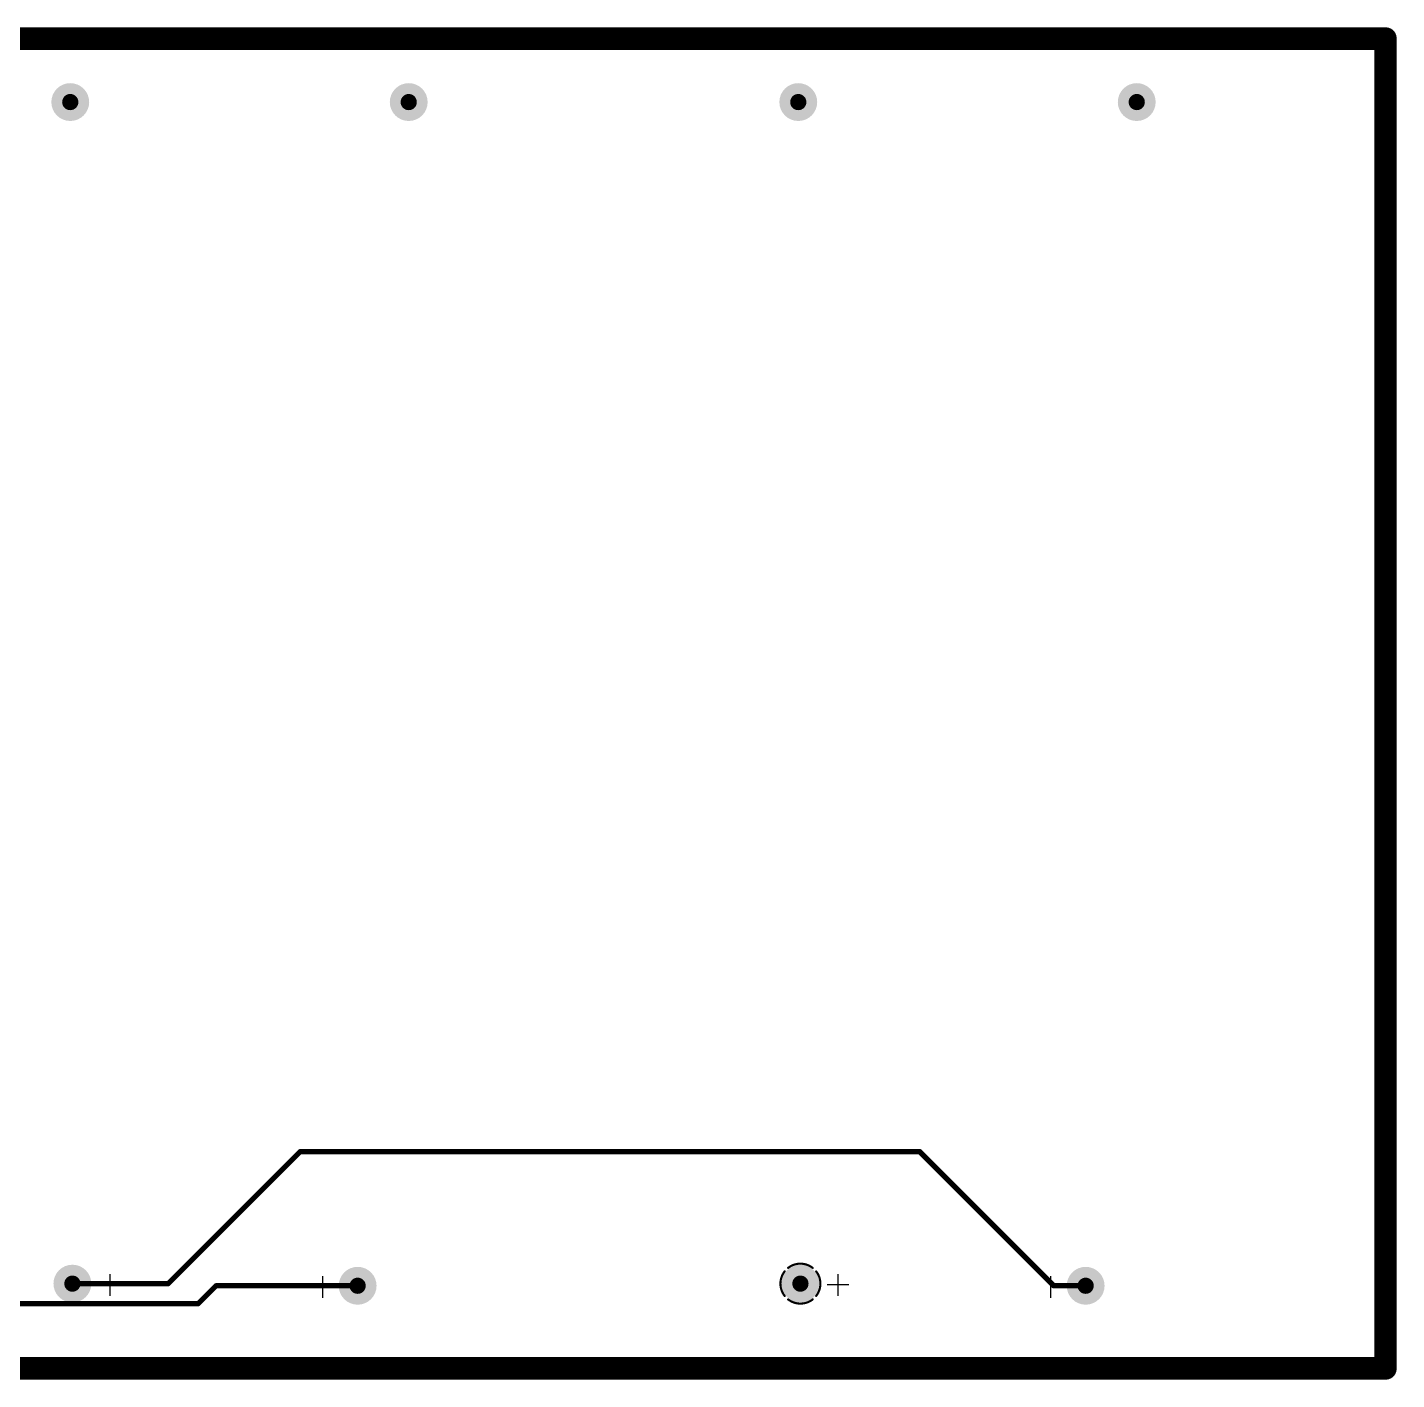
# Model space of a CAD drawing. Extents: x 87 to 200, y 48 to 111.
# Drawn here: x 135.4 to 199.7, y 47.9 to 111.4 of the extents above; entities that cross this region are included whole.
import ezdxf

# ---------------------------------------------------------------- set-up
doc = ezdxf.new("R2010")
doc.units = 0
doc.layers.get('0').update_dxf_attribs({"linetype": 'CONTINUOUS'})
for name, color, linetype in [('BOTTOMLAYER', 5, 'CONTINUOUS'), ('BOTTOMSOLDER', 6, 'CONTINUOUS'), ('INTERNALPLANE1', 76, 'CONTINUOUS'), ('INTERNALPLANE2', 16, 'CONTINUOUS'), ('MULTILAYER', 9, 'CONTINUOUS'), ('PADHOLELAYER', 156, 'CONTINUOUS'), ('TOPLAYER', 1, 'CONTINUOUS'), ('TOPOVERLAY', 2, 'CONTINUOUS'), ('TOPSOLDER', 216, 'CONTINUOUS')]:
    doc.layers.add(name, color=color, linetype=linetype)

# ---------------------------------------------------------------- blocks, each defined once
blk = doc.blocks.new('B________2AA_13')
at = {"layer": 'BOTTOMLAYER'}
h = blk.add_hatch(color=5, dxfattribs=at)
edge = h.paths.add_edge_path()
edge.add_arc((0, 15.9), 0.762, 0, 360)
h = blk.add_hatch(color=5, dxfattribs=at)
edge = h.paths.add_edge_path()
edge.add_arc((55.6, 13.5), 0.762, 0, 360)
h = blk.add_hatch(color=5, dxfattribs=at)
edge = h.paths.add_edge_path()
edge.add_arc((0, 0), 0.762, 0, 360)
h = blk.add_hatch(color=5, dxfattribs=at)
edge = h.paths.add_edge_path()
edge.add_arc((55.5, 0.1), 0.762, 0, 360)
at = {"layer": 'BOTTOMSOLDER'}
h = blk.add_hatch(color=6, dxfattribs=at)
edge = h.paths.add_edge_path()
edge.add_arc((0, 15.9), 0.431, 0, 360)
h = blk.add_hatch(color=6, dxfattribs=at)
edge = h.paths.add_edge_path()
edge.add_arc((55.6, 13.5), 0.431, 0, 360)
h = blk.add_hatch(color=6, dxfattribs=at)
edge = h.paths.add_edge_path()
edge.add_arc((0, 0), 0.431, 0, 360)
h = blk.add_hatch(color=6, dxfattribs=at)
edge = h.paths.add_edge_path()
edge.add_arc((55.5, 0.1), 0.431, 0, 360)
at = {"layer": 'INTERNALPLANE1'}
h = blk.add_hatch(color=76, dxfattribs=at)
edge = h.paths.add_edge_path()
edge.add_arc((0, 15.9), 0.889, 0, 360)
h = blk.add_hatch(color=76, dxfattribs=at)
edge = h.paths.add_edge_path()
edge.add_arc((55.6, 13.5), 0.889, 0, 360)
h = blk.add_hatch(color=76, dxfattribs=at)
edge = h.paths.add_edge_path()
edge.add_arc((0, 0), 0.889, 0, 360)
h = blk.add_hatch(color=76, dxfattribs=at)
edge = h.paths.add_edge_path()
edge.add_arc((55.5, 0.1), 0.889, 0, 360)
at = {"layer": 'INTERNALPLANE2'}
h = blk.add_hatch(color=16, dxfattribs=at)
edge = h.paths.add_edge_path()
edge.add_arc((0, 15.9), 0.889, 0, 360)
h = blk.add_hatch(color=16, dxfattribs=at)
edge = h.paths.add_edge_path()
edge.add_arc((55.6, 13.5), 0.889, 0, 360)
h = blk.add_hatch(color=16, dxfattribs=at)
edge = h.paths.add_edge_path()
edge.add_arc((0, 0), 0.889, 0, 360)
h = blk.add_hatch(color=16, dxfattribs=at)
edge = h.paths.add_edge_path()
edge.add_arc((55.5, 0.1), 0.889, 0, 360)
at = {"layer": 'MULTILAYER'}
h = blk.add_hatch(color=9, dxfattribs=at)
edge = h.paths.add_edge_path()
edge.add_arc((0, 15.9), 0.762, 0, 360)
h = blk.add_hatch(color=9, dxfattribs=at)
edge = h.paths.add_edge_path()
edge.add_arc((55.6, 13.5), 0.762, 0, 360)
h = blk.add_hatch(color=9, dxfattribs=at)
edge = h.paths.add_edge_path()
edge.add_arc((0, 0), 0.762, 0, 360)
h = blk.add_hatch(color=9, dxfattribs=at)
edge = h.paths.add_edge_path()
edge.add_arc((55.5, 0.1), 0.762, 0, 360)
at = {"layer": 'PADHOLELAYER'}
h = blk.add_hatch(color=156, dxfattribs=at)
edge = h.paths.add_edge_path()
edge.add_arc((0, 15.9), 0.381, 0, 360)
h = blk.add_hatch(color=156, dxfattribs=at)
edge = h.paths.add_edge_path()
edge.add_arc((55.6, 13.5), 0.381, 0, 360)
h = blk.add_hatch(color=156, dxfattribs=at)
edge = h.paths.add_edge_path()
edge.add_arc((0, 0), 0.381, 0, 360)
h = blk.add_hatch(color=156, dxfattribs=at)
edge = h.paths.add_edge_path()
edge.add_arc((55.5, 0.1), 0.381, 0, 360)
at = {"layer": 'TOPLAYER'}
h = blk.add_hatch(color=1, dxfattribs=at)
edge = h.paths.add_edge_path()
edge.add_arc((0, 15.9), 0.762, 0, 360)
h = blk.add_hatch(color=1, dxfattribs=at)
edge = h.paths.add_edge_path()
edge.add_arc((55.6, 13.5), 0.762, 0, 360)
h = blk.add_hatch(color=1, dxfattribs=at)
edge = h.paths.add_edge_path()
edge.add_arc((0, 0), 0.762, 0, 360)
h = blk.add_hatch(color=1, dxfattribs=at)
edge = h.paths.add_edge_path()
edge.add_arc((55.5, 0.1), 0.762, 0, 360)
at = {"layer": 'TOPSOLDER'}
h = blk.add_hatch(color=216, dxfattribs=at)
edge = h.paths.add_edge_path()
edge.add_arc((0, 15.9), 0.431, 0, 360)
h = blk.add_hatch(color=216, dxfattribs=at)
edge = h.paths.add_edge_path()
edge.add_arc((55.6, 13.5), 0.431, 0, 360)
h = blk.add_hatch(color=216, dxfattribs=at)
edge = h.paths.add_edge_path()
edge.add_arc((0, 0), 0.431, 0, 360)
h = blk.add_hatch(color=216, dxfattribs=at)
edge = h.paths.add_edge_path()
edge.add_arc((55.5, 0.1), 0.431, 0, 360)
at = {"layer": 'TOPOVERLAY'}
for p, q in [((55.154, 11.854), (56.17, 11.854)), ((55.562, 2.37), (55.562, 1.354)), ((55.054, 1.862), (56.07, 1.862))]:
    blk.add_line(p, q, dxfattribs=at)
blk = doc.blocks.new('B________2AA_32')
at = {"layer": 'BOTTOMLAYER'}
h = blk.add_hatch(color=5, dxfattribs=at)
edge = h.paths.add_edge_path()
edge.add_arc((0, 15.9), 0.762, 0, 360)
h = blk.add_hatch(color=5, dxfattribs=at)
edge = h.paths.add_edge_path()
edge.add_arc((55.6, 13.5), 0.762, 0, 360)
h = blk.add_hatch(color=5, dxfattribs=at)
edge = h.paths.add_edge_path()
edge.add_arc((0, 0), 0.762, 0, 360)
h = blk.add_hatch(color=5, dxfattribs=at)
edge = h.paths.add_edge_path()
edge.add_arc((55.5, 0.1), 0.762, 0, 360)
at = {"layer": 'BOTTOMSOLDER'}
h = blk.add_hatch(color=6, dxfattribs=at)
edge = h.paths.add_edge_path()
edge.add_arc((0, 15.9), 0.431, 0, 360)
h = blk.add_hatch(color=6, dxfattribs=at)
edge = h.paths.add_edge_path()
edge.add_arc((55.6, 13.5), 0.431, 0, 360)
h = blk.add_hatch(color=6, dxfattribs=at)
edge = h.paths.add_edge_path()
edge.add_arc((0, 0), 0.431, 0, 360)
h = blk.add_hatch(color=6, dxfattribs=at)
edge = h.paths.add_edge_path()
edge.add_arc((55.5, 0.1), 0.431, 0, 360)
at = {"layer": 'INTERNALPLANE1'}
h = blk.add_hatch(color=76, dxfattribs=at)
edge = h.paths.add_edge_path()
edge.add_arc((0, 15.9), 0.889, 0, 360)
h = blk.add_hatch(color=76, dxfattribs=at)
edge = h.paths.add_edge_path()
edge.add_arc((55.6, 13.5), 0.889, 0, 360)
h = blk.add_hatch(color=76, dxfattribs=at)
edge = h.paths.add_edge_path()
edge.add_arc((0, 0), 0.889, 0, 360)
h = blk.add_hatch(color=76, dxfattribs=at)
edge = h.paths.add_edge_path()
edge.add_arc((55.5, 0.1), 0.889, 0, 360)
at = {"layer": 'INTERNALPLANE2'}
h = blk.add_hatch(color=16, dxfattribs=at)
edge = h.paths.add_edge_path()
edge.add_arc((0, 15.9), 0.889, 0, 360)
h = blk.add_hatch(color=16, dxfattribs=at)
edge = h.paths.add_edge_path()
edge.add_arc((55.6, 13.5), 0.889, 0, 360)
h = blk.add_hatch(color=16, dxfattribs=at)
edge = h.paths.add_edge_path()
edge.add_arc((0, 0), 0.889, 0, 360)
at = {"layer": 'MULTILAYER'}
h = blk.add_hatch(color=9, dxfattribs=at)
edge = h.paths.add_edge_path()
edge.add_arc((0, 15.9), 0.762, 0, 360)
h = blk.add_hatch(color=9, dxfattribs=at)
edge = h.paths.add_edge_path()
edge.add_arc((55.6, 13.5), 0.762, 0, 360)
h = blk.add_hatch(color=9, dxfattribs=at)
edge = h.paths.add_edge_path()
edge.add_arc((0, 0), 0.762, 0, 360)
h = blk.add_hatch(color=9, dxfattribs=at)
edge = h.paths.add_edge_path()
edge.add_arc((55.5, 0.1), 0.762, 0, 360)
at = {"layer": 'PADHOLELAYER'}
h = blk.add_hatch(color=156, dxfattribs=at)
edge = h.paths.add_edge_path()
edge.add_arc((0, 15.9), 0.381, 0, 360)
h = blk.add_hatch(color=156, dxfattribs=at)
edge = h.paths.add_edge_path()
edge.add_arc((55.6, 13.5), 0.381, 0, 360)
h = blk.add_hatch(color=156, dxfattribs=at)
edge = h.paths.add_edge_path()
edge.add_arc((0, 0), 0.381, 0, 360)
h = blk.add_hatch(color=156, dxfattribs=at)
edge = h.paths.add_edge_path()
edge.add_arc((55.5, 0.1), 0.381, 0, 360)
at = {"layer": 'TOPLAYER'}
h = blk.add_hatch(color=1, dxfattribs=at)
edge = h.paths.add_edge_path()
edge.add_arc((0, 15.9), 0.762, 0, 360)
h = blk.add_hatch(color=1, dxfattribs=at)
edge = h.paths.add_edge_path()
edge.add_arc((55.6, 13.5), 0.762, 0, 360)
h = blk.add_hatch(color=1, dxfattribs=at)
edge = h.paths.add_edge_path()
edge.add_arc((0, 0), 0.762, 0, 360)
h = blk.add_hatch(color=1, dxfattribs=at)
edge = h.paths.add_edge_path()
edge.add_arc((55.5, 0.1), 0.762, 0, 360)
at = {"layer": 'TOPSOLDER'}
h = blk.add_hatch(color=216, dxfattribs=at)
edge = h.paths.add_edge_path()
edge.add_arc((0, 15.9), 0.431, 0, 360)
h = blk.add_hatch(color=216, dxfattribs=at)
edge = h.paths.add_edge_path()
edge.add_arc((55.6, 13.5), 0.431, 0, 360)
h = blk.add_hatch(color=216, dxfattribs=at)
edge = h.paths.add_edge_path()
edge.add_arc((0, 0), 0.431, 0, 360)
h = blk.add_hatch(color=216, dxfattribs=at)
edge = h.paths.add_edge_path()
edge.add_arc((55.5, 0.1), 0.431, 0, 360)
at = {"layer": 'INTERNALPLANE2', "const_width": 0.1}
for points in [[(54.76, -0.478, -0.344328), (54.76, 0.678)], [(54.922, 0.84, -0.344328), (56.078, 0.84)], [(56.24, 0.678, -0.344328), (56.24, -0.478)], [(56.078, -0.64, -0.344328), (54.922, -0.64)]]:
    blk.add_lwpolyline(points, format="xyb", dxfattribs=at)
at = {"layer": 'INTERNALPLANE2', "const_width": 0.05}
for points in [[(54.735, 0.678, 1), (54.785, 0.678, 1)], [(54.897, 0.84, 1), (54.947, 0.84, 1)], [(56.053, 0.84, 1), (56.103, 0.84, 1)], [(56.215, 0.678, 1), (56.265, 0.678, 1)], [(54.735, -0.478, 1), (54.785, -0.478, 1)], [(54.897, -0.64, 1), (54.947, -0.64, 1)], [(56.053, -0.64, 1), (56.103, -0.64, 1)], [(56.215, -0.478, 1), (56.265, -0.478, 1)]]:
    blk.add_lwpolyline(points, format="xyb", close=True, dxfattribs=at)
at = {"layer": 'TOPOVERLAY'}
for p, q in [((55.154, 11.854), (56.17, 11.854)), ((55.562, 2.37), (55.562, 1.354)), ((55.054, 1.862), (56.07, 1.862))]:
    blk.add_line(p, q, dxfattribs=at)

msp = doc.modelspace()

# ---------------------------------------------------------------- linework, layer by layer
at = {"layer": 'BOTTOMLAYER', "const_width": 0.25}
for points in [[(142, 52.4), (148.2, 58.6)], [(148.2, 58.6), (177.3, 58.6)], [(177.3, 58.6), (183.6, 52.3)], [(137.5, 52.4), (142, 52.4)], [(143.415, 51.463), (144.252, 52.3)], [(144.252, 52.3), (150.9, 52.3)], [(183.6, 52.3), (185.1, 52.3)], [(132.641, 51.463), (143.415, 51.463)]]:
    msp.add_lwpolyline(points, dxfattribs=at)
at = {"layer": 'BOTTOMLAYER', "const_width": 0.125}
for points in [[(148.138, 58.6, 1), (148.263, 58.6, 1)], [(148.138, 58.6, 1), (148.263, 58.6, 1)], [(177.237, 58.6, 1), (177.362, 58.6, 1)], [(177.237, 58.6, 1), (177.362, 58.6, 1)], [(137.438, 52.4, 1), (137.562, 52.4, 1)], [(141.938, 52.4, 1), (142.062, 52.4, 1)], [(141.938, 52.4, 1), (142.062, 52.4, 1)], [(144.19, 52.3, 1), (144.315, 52.3, 1)], [(144.19, 52.3, 1), (144.315, 52.3, 1)], [(150.838, 52.3, 1), (150.962, 52.3, 1)], [(183.537, 52.3, 1), (183.662, 52.3, 1)], [(183.537, 52.3, 1), (183.662, 52.3, 1)], [(185.038, 52.3, 1), (185.162, 52.3, 1)], [(143.353, 51.463, 1), (143.478, 51.463, 1)], [(143.353, 51.463, 1), (143.478, 51.463, 1)]]:
    msp.add_lwpolyline(points, format="xyb", close=True, dxfattribs=at)
at = {"layer": 'INTERNALPLANE1'}
for p, q in [((88.21, 110.39), (198.69, 110.39)), ((198.69, 110.39), (198.69, 48.91)), ((198.69, 48.91), (88.21, 48.91))]:
    msp.add_line(p, q, dxfattribs=at)
at = {"layer": 'INTERNALPLANE1', "const_width": 1.016}
for points in [[(87.7, 110.9), (199.2, 110.9)], [(199.2, 48.4), (199.2, 110.9)], [(87.7, 48.4), (199.2, 48.4)]]:
    msp.add_lwpolyline(points, dxfattribs=at)
at = {"layer": 'INTERNALPLANE1', "const_width": 0.508}
for points in [[(198.946, 110.9, 1), (199.454, 110.9, 1)], [(198.946, 110.9, 1), (199.454, 110.9, 1)], [(198.946, 48.4, 1), (199.454, 48.4, 1)], [(198.946, 48.4, 1), (199.454, 48.4, 1)]]:
    msp.add_lwpolyline(points, format="xyb", close=True, dxfattribs=at)
at = {"layer": 'INTERNALPLANE2'}
for p, q in [((88.21, 110.39), (198.69, 110.39)), ((198.69, 110.39), (198.69, 48.91)), ((198.69, 48.91), (88.21, 48.91))]:
    msp.add_line(p, q, dxfattribs=at)
at = {"layer": 'INTERNALPLANE2', "const_width": 1.016}
for points in [[(87.7, 110.9), (199.2, 110.9)], [(199.2, 48.4), (199.2, 110.9)], [(87.7, 48.4), (199.2, 48.4)]]:
    msp.add_lwpolyline(points, dxfattribs=at)
at = {"layer": 'INTERNALPLANE2', "const_width": 0.508}
for points in [[(198.946, 110.9, 1), (199.454, 110.9, 1)], [(198.946, 110.9, 1), (199.454, 110.9, 1)], [(198.946, 48.4, 1), (199.454, 48.4, 1)], [(198.946, 48.4, 1), (199.454, 48.4, 1)]]:
    msp.add_lwpolyline(points, format="xyb", close=True, dxfattribs=at)

# ---------------------------------------------------------------- block references
at = {"rotation": 270}
for name, p in [('B________2AA_13', (137.4, 107.9)), ('B________2AA_32', (171.6, 107.9))]:
    msp.add_blockref(name, p, dxfattribs=at)

doc.saveas('drawing.dxf')
